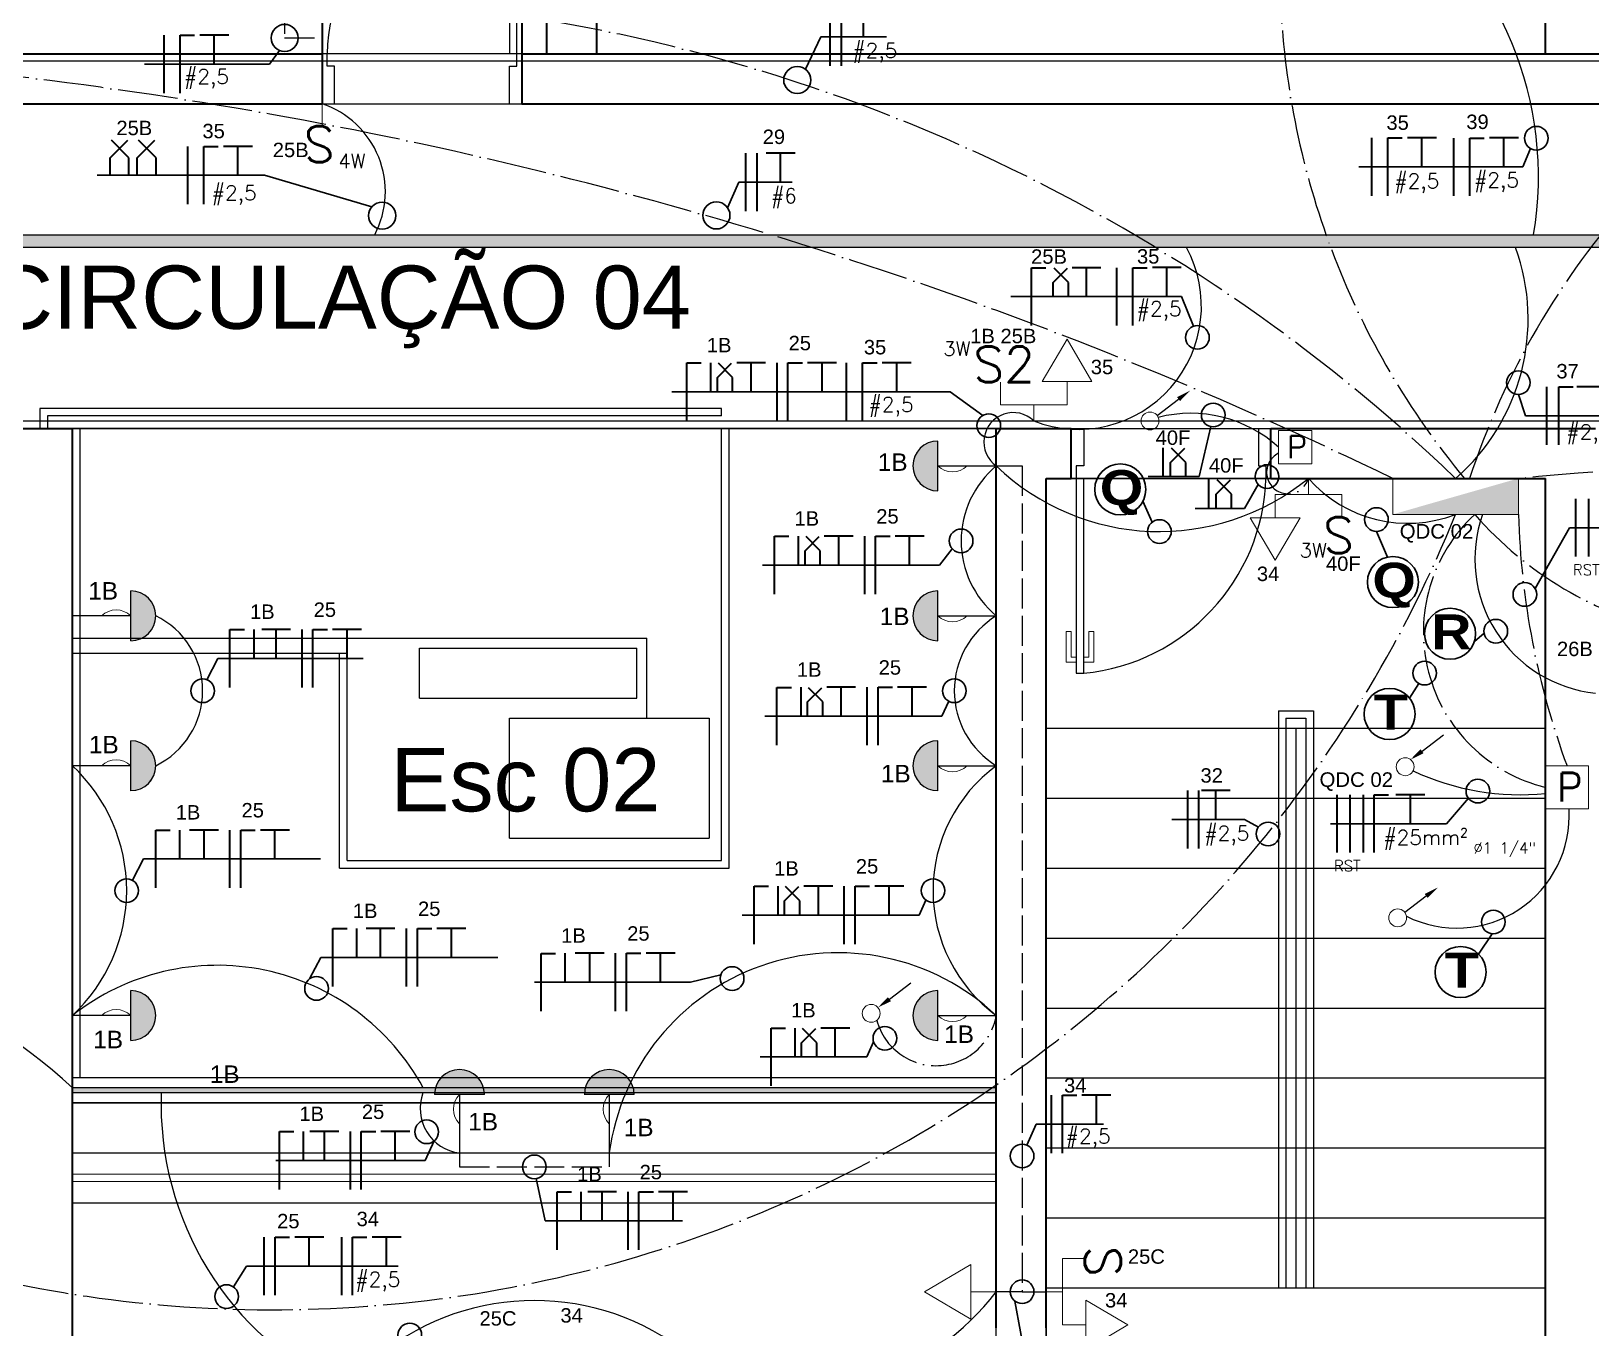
# Model space of a CAD drawing. Header units: millimetres. Extents: x 20625 to 81245, y 3427 to 18613.
# Drawn here: x 67085 to 67709, y 15871 to 16390 of the extents above; entities that cross this region are included whole.
import ezdxf
from ezdxf.enums import TextEntityAlignment as Align

# ---------------------------------------------------------------- set-up
doc = ezdxf.new("R2010")
doc.units = ezdxf.units.MM
doc.linetypes.add('ACAD_ISO02W100', pattern=[15, 12, -3])
doc.linetypes.add('ACAD_ISO04W100', pattern=[30, 24, -3, 0, -3])
for name, color, linetype, lineweight in [('01', 1, 'Continuous', 9), ('EJEL05130C', 130, 'Continuous', 30), ('EJEL0550C', 50, 'Continuous', 35), ('EJEL0580C', 80, 'Continuous', 9), ('EJEL25170C', 170, 'Continuous', 25), ('EJEL25170T', 170, 'ACAD_ISO02W100', 25), ('EJEL25170TP', 10, 'ACAD_ISO04W100', 25), ('EJEL3040C', 40, 'Continuous', 9)]:
    doc.layers.add(name, color=color, linetype=linetype, lineweight=lineweight)
for name, color, linetype in [('1-ARQ-B', 2, 'Continuous'), ('1-ARQ-DEMOLIR', 12, 'Continuous'), ('2-TXT-A', 7, 'Continuous'), ('ARQ-1-ILUMINAÇÃO', 2, 'Continuous'), ('ARQ-1-TEXTO-02', 2, 'Continuous'), ('ARQ-1-TRACEJADO', 20, 'Continuous'), ('ARQ-1-VISTA-01', 1, 'Continuous'), ('ARQ-4-TXT-02', 1, 'Continuous'), ('TOP', 4, 'Continuous')]:
    doc.layers.add(name, color=color, linetype=linetype)
doc.styles.add('M_abG50', font='', dxfattribs={"width": 1.1, "height": 0.13})
doc.styles.add('ROMANS', font='romans.shx')
doc.styles.add('ROMANSI', font='RomanS')
doc.styles.add('RSA', font='arial.ttf')
doc.styles.add('SR60', font='simplex', dxfattribs={"height": 0.15})
doc.styles.add('SR80', font='SIMPLEX', dxfattribs={"height": 0.1})
doc.styles.get('M_abG50').set_extended_font_data('Arial Black')

# ---------------------------------------------------------------- blocks, each defined once
blk = doc.blocks.new('arandela')
at = {"layer": 'EJEL0580C'}
h = blk.add_hatch(color=256, dxfattribs=at)
h.dxf.hatch_style = 1
h.paths.add_polyline_path([(185687.41, 52504.8, 1), (185687.41, 52524.76)])
h = blk.add_hatch(color=256, dxfattribs=at)
h.dxf.hatch_style = 1
h.paths.add_polyline_path([(185687.41, 52504.8, 1), (185687.41, 52524.76)])
for p, q in [((185687.41, 52504.8), (185687.41, 52524.76)), ((185687.41, 52504.8), (185687.41, 52524.76)), ((185687.41, 52514.78), (185664.01, 52514.78)), ((185687.41, 52514.78), (185664.01, 52514.78))]:
    blk.add_line(p, q, dxfattribs=at)
for centre, radius, start, end in [((185687.41, 52514.78), 9.98, 270, 90), ((185687.41, 52514.78), 9.98, 270, 90), ((185681.56, 52508.83), 8.35, 45.52171, 134.47829)]:
    blk.add_arc(centre, radius, start, end, dxfattribs=at)
blk = doc.blocks.new('A$C358D43A7')
at = {"layer": 'EJEL0580C'}
for p, q in [((0, 0), (0, 16.93)), ((0, 16.93), (0, -16.93)), ((0, 16.93), (28.69, 0)), ((0, 0), (-15.87, 0)), ((28.69, 0), (0, -16.93))]:
    blk.add_line(p, q, dxfattribs=at)
blk = doc.blocks.new('A$C3D7A1D48')
at = {"layer": 'EJEL0580C'}
blk.add_line((6.63, 0), (-6.63, 0), dxfattribs=at)
at = {"layer": 'EJEL0580C', "style": 'SR80'}
blk.add_text('S2', height=21.161, rotation=270, dxfattribs=at).set_placement((6.64, 16.05))
blk = doc.blocks.new('interruptor e tomada baixa')
at = {"layer": 'EJEL0580C'}
for p, q in [((185702.31, 52790.41), (185712.29, 52807.31)), ((185712.29, 52807.31), (185722.26, 52790.41)), ((185712.29, 52790.41), (185702.31, 52790.41)), ((185702.31, 52790.41), (185722.26, 52790.41)), ((185712.29, 52790.41), (185712.29, 52781.06)), ((185685.66, 52781.06), (185712.29, 52781.06)), ((185712.29, 52781.06), (185698.97, 52781.06)), ((185698.97, 52781.06), (185698.97, 52774.58))]:
    blk.add_line(p, q, dxfattribs=at)
at = {"layer": 'EJEL0580C', "xscale": 0.67988, "yscale": 0.67988, "zscale": 0.67988, "rotation": 90}
blk.add_blockref('A$C3D7A1D48', (185685.66, 52785.57), dxfattribs=at)
blk = doc.blocks.new('A$C15267267')
at = {"layer": 'EJEL0580C'}
for p, q in [((-37.03, -21.16), (-37.03, 0)), ((37.03, 0), (-37.03, 0)), ((37.03, -21.16), (37.03, 0)), ((37.03, -21.16), (-37.03, -21.16))]:
    blk.add_line(p, q, dxfattribs=at)
blk.add_solid([(37.03, 0), (37.03, -21.16), (-37.03, -21.16)], dxfattribs=at)
blk = doc.blocks.new('S tomada')
at = {"layer": 'EJEL0580C'}
for p, q in [((192822.78, 52579.89), (192822.78, 52586.37)), ((192836.09, 52579.89), (192809.47, 52579.89)), ((192809.47, 52579.89), (192822.78, 52579.89)), ((192809.47, 52570.54), (192809.47, 52579.89)), ((192836.09, 52570.87), (192836.09, 52579.89)), ((192819.44, 52570.54), (192799.49, 52570.54)), ((192809.47, 52553.64), (192799.49, 52570.54)), ((192809.47, 52570.54), (192819.44, 52570.54)), ((192819.44, 52570.54), (192809.47, 52553.64))]:
    blk.add_line(p, q, dxfattribs=at)
at = {"layer": 'EJEL0580C', "style": 'SR80'}
blk.add_text('S', height=14.39, rotation=180, dxfattribs=at).set_placement((192841.07, 52570.86))
blk = doc.blocks.new('A$C5CDA3447')
at = {"layer": 'EJEL0580C'}
blk.add_line((6.63, 0), (-6.63, 0), dxfattribs=at)
at = {"layer": 'EJEL0580C', "style": 'SR80'}
blk.add_text('S', height=21.16, rotation=270, dxfattribs=at).set_placement((6.63, 7.39))
blk = doc.blocks.new('A$C4247474B')
at = {"layer": 'EJEL0580C'}
for p, q in [((0, 0), (31.7, 0)), ((0, 0), (0, -31.7)), ((31.7, 0), (31.7, -31.7)), ((0, -31.7), (31.7, -31.7))]:
    blk.add_line(p, q, dxfattribs=at)
at = {"layer": 'EJEL0580C', "style": 'SR80'}
blk.add_text('P', height=21.2, rotation=270, dxfattribs=at).set_placement((5.5, -8.3))
blk = doc.blocks.new('L')
at = {"layer": 'EJEL0550C', "ltscale": 0.015}
for p, q in [((10856.71, 7742.87), (10856.71, 7766.02)), ((10856.71, 7766.02), (10862.49, 7766.02))]:
    blk.add_line(p, q, dxfattribs=at)
blk = doc.blocks.new('T')
at = {"layer": 'EJEL0550C', "ltscale": 0.015}
for p, q in [((10876.14, 7766.04), (10864.57, 7766.04)), ((10870.35, 7754.46), (10870.35, 7766.04))]:
    blk.add_line(p, q, dxfattribs=at)
blk = doc.blocks.new('RETORNO CRUZADO')
at = {"layer": 'EJEL0550C', "ltscale": 0.015}
for p, q in [((13746.71, 16801.42), (13753.73, 16808.44)), ((13754.23, 16801.42), (13747.21, 16808.44)), ((13746.71, 16794.4), (13746.71, 16801.42)), ((13754.23, 16794.4), (13754.23, 16801.42))]:
    blk.add_line(p, q, dxfattribs=at)

msp = doc.modelspace()

# ---------------------------------------------------------------- hatches: boundary and pattern name
h = msp.add_hatch(color=50)
h.dxf.hatch_style = 1
h.paths.add_polyline_path([(67471.26, 15966.59), (67471.26, 15964.59), (67101.26, 15964.59), (67101.26, 15966.59)])
at = {"layer": '1-ARQ-DEMOLIR', "true_color": 0xd63dce, "transparency": 33554559}
h = msp.add_hatch(color=213, dxfattribs=at)
h.dxf.hatch_style = 1
h.paths.add_polyline_path([(67031.26, 16308.09), (67831.26, 16308.09), (67831.26, 16303.09), (67031.26, 16303.09)])
at = {"layer": '1-ARQ-DEMOLIR', "true_color": 0x939598}
h = msp.add_hatch(color=252, dxfattribs=at)
h.dxf.hatch_style = 1
h.paths.add_polyline_path([(67447.86, 16205.6, -1), (67447.86, 16225.57)])
h = msp.add_hatch(color=252, dxfattribs=at)
h.dxf.hatch_style = 1
h.paths.add_polyline_path([(67447.86, 16205.6, -1), (67447.86, 16225.57)])
h = msp.add_hatch(color=252, dxfattribs=at)
h.dxf.hatch_style = 1
h.paths.add_polyline_path([(67124.65, 16145.6, 1), (67124.65, 16165.57)])
h = msp.add_hatch(color=252, dxfattribs=at)
h.dxf.hatch_style = 1
h.paths.add_polyline_path([(67124.65, 16145.6, 1), (67124.65, 16165.57)])
h = msp.add_hatch(color=252, dxfattribs=at)
h.dxf.hatch_style = 1
h.paths.add_polyline_path([(67447.86, 16145.6, -1), (67447.86, 16165.57)])
h = msp.add_hatch(color=252, dxfattribs=at)
h.dxf.hatch_style = 1
h.paths.add_polyline_path([(67447.86, 16145.6, -1), (67447.86, 16165.57)])
h = msp.add_hatch(color=252, dxfattribs=at)
h.dxf.hatch_style = 1
h.paths.add_polyline_path([(67124.65, 16085.6, 1), (67124.65, 16105.57)])
h = msp.add_hatch(color=252, dxfattribs=at)
h.dxf.hatch_style = 1
h.paths.add_polyline_path([(67124.65, 16085.6, 1), (67124.65, 16105.57)])
h = msp.add_hatch(color=252, dxfattribs=at)
h.dxf.hatch_style = 1
h.paths.add_polyline_path([(67447.86, 16085.6, -1), (67447.86, 16105.57)])
h = msp.add_hatch(color=252, dxfattribs=at)
h.dxf.hatch_style = 1
h.paths.add_polyline_path([(67447.86, 16085.6, -1), (67447.86, 16105.57)])
h = msp.add_hatch(color=252, dxfattribs=at)
h.dxf.hatch_style = 1
h.paths.add_polyline_path([(67124.65, 15985.6, 1), (67124.65, 16005.57)])
h = msp.add_hatch(color=252, dxfattribs=at)
h.dxf.hatch_style = 1
h.paths.add_polyline_path([(67124.65, 15985.6, 1), (67124.65, 16005.57)])
h = msp.add_hatch(color=252, dxfattribs=at)
h.dxf.hatch_style = 1
h.paths.add_polyline_path([(67447.86, 15985.6, -1), (67447.86, 16005.57)])
h = msp.add_hatch(color=252, dxfattribs=at)
h.dxf.hatch_style = 1
h.paths.add_polyline_path([(67447.86, 15985.6, -1), (67447.86, 16005.57)])
h = msp.add_hatch(color=252, dxfattribs=at)
h.dxf.hatch_style = 1
h.paths.add_polyline_path([(67266.24, 15963.98, 1), (67246.27, 15963.98)])
h = msp.add_hatch(color=252, dxfattribs=at)
h.dxf.hatch_style = 1
h.paths.add_polyline_path([(67266.24, 15963.98, 1), (67246.27, 15963.98)])
h = msp.add_hatch(color=252, dxfattribs=at)
h.dxf.hatch_style = 1
h.paths.add_polyline_path([(67326.24, 15963.98, 1), (67306.27, 15963.98)])
h = msp.add_hatch(color=252, dxfattribs=at)
h.dxf.hatch_style = 1
h.paths.add_polyline_path([(67326.24, 15963.98, 1), (67306.27, 15963.98)])

# ---------------------------------------------------------------- linework, layer by layer
at = {"color": 252, "true_color": 0x939598}
for p, q in [((67471.26, 16230.59), (67101.26, 16230.59)), ((67471.26, 15970.59), (67471.26, 16230.59))]:
    msp.add_line(p, q, dxfattribs=at)
at = {"color": 50}
for p, q in [((67471.26, 15966.59), (67101.26, 15966.59)), ((67471.26, 15964.59), (67101.26, 15964.59))]:
    msp.add_line(p, q, dxfattribs=at)
at = {"layer": '01', "color": 252, "true_color": 0x939598}
for p, q in [((67101.26, 15932.09), (67471.26, 15932.09)), ((67101.26, 15932.09), (67471.26, 15932.09)), ((67101.26, 15932.09), (67471.26, 15932.09)), ((67101.26, 15929.09), (67471.26, 15929.09)), ((67101.26, 15929.09), (67471.26, 15929.09)), ((67101.26, 15929.09), (67471.26, 15929.09))]:
    msp.add_line(p, q, dxfattribs=at)
for points in [[(67503.26, 16139.09), (67501.26, 16139.09), (67501.26, 16149.34), (67499.26, 16149.34), (67499.26, 16137.09), (67503.26, 16137.09)], [(67506.26, 16139.09), (67508.26, 16139.09), (67508.26, 16149.34), (67510.26, 16149.34), (67510.26, 16137.09), (67506.26, 16137.09)]]:
    msp.add_lwpolyline(points, dxfattribs=at)
at = {"layer": '1-ARQ-B', "color": 252, "true_color": 0x939598}
for p, q in [((67101.26, 15940.59), (67471.26, 15940.59)), ((67101.26, 15940.59), (67471.26, 15940.59)), ((67101.26, 15940.59), (67471.26, 15940.59)), ((67101.26, 15920.59), (67471.26, 15920.59)), ((67101.26, 15920.59), (67471.26, 15920.59)), ((67101.26, 15920.59), (67471.26, 15920.59))]:
    msp.add_line(p, q, dxfattribs=at)
at = {"layer": '1-ARQ-DEMOLIR', "color": 252, "true_color": 0x939598}
for p, q in [((67447.86, 16205.6), (67447.86, 16225.57)), ((67447.86, 16205.6), (67447.86, 16225.57)), ((67447.86, 16215.59), (67471.26, 16215.59)), ((67447.86, 16215.59), (67471.26, 16215.59)), ((67124.65, 16145.6), (67124.65, 16165.57)), ((67124.65, 16145.6), (67124.65, 16165.57)), ((67447.86, 16145.6), (67447.86, 16165.57)), ((67447.86, 16145.6), (67447.86, 16165.57)), ((67124.65, 16155.59), (67101.26, 16155.59)), ((67124.65, 16155.59), (67101.26, 16155.59)), ((67447.86, 16155.59), (67471.26, 16155.59)), ((67447.86, 16155.59), (67471.26, 16155.59)), ((67124.65, 16085.6), (67124.65, 16105.57)), ((67124.65, 16085.6), (67124.65, 16105.57)), ((67447.86, 16085.6), (67447.86, 16105.57)), ((67447.86, 16085.6), (67447.86, 16105.57)), ((67124.65, 16095.59), (67101.26, 16095.59)), ((67124.65, 16095.59), (67101.26, 16095.59)), ((67447.86, 16095.59), (67471.26, 16095.59)), ((67447.86, 16095.59), (67471.26, 16095.59)), ((67124.65, 15985.6), (67124.65, 16005.57)), ((67124.65, 15985.6), (67124.65, 16005.57)), ((67447.86, 15985.6), (67447.86, 16005.57)), ((67447.86, 15985.6), (67447.86, 16005.57)), ((67124.65, 15995.59), (67101.26, 15995.59)), ((67124.65, 15995.59), (67101.26, 15995.59)), ((67447.86, 15995.59), (67471.26, 15995.59)), ((67447.86, 15995.59), (67471.26, 15995.59)), ((67266.24, 15963.98), (67246.27, 15963.98)), ((67266.24, 15963.98), (67246.27, 15963.98)), ((67256.26, 15963.98), (67256.26, 15940.59)), ((67256.26, 15963.98), (67256.26, 15940.59)), ((67326.24, 15963.98), (67306.27, 15963.98)), ((67326.24, 15963.98), (67306.27, 15963.98)), ((67316.26, 15963.98), (67316.26, 15940.59)), ((67316.26, 15963.98), (67316.26, 15940.59))]:
    msp.add_line(p, q, dxfattribs=at)
at = {"layer": '1-ARQ-DEMOLIR', "color": 213, "true_color": 0xd63dce, "transparency": 33554559}
msp.add_lwpolyline([(67031.26, 16308.09), (67831.26, 16308.09), (67831.26, 16303.09), (67031.26, 16303.09)], close=True, dxfattribs=at)
at = {"layer": '1-ARQ-DEMOLIR', "color": 252, "true_color": 0x939598}
for centre, start, end in [((67447.86, 16215.59), 90, 270), ((67447.86, 16215.59), 90, 270), ((67124.65, 16155.59), 270, 90), ((67124.65, 16155.59), 270, 90), ((67447.86, 16155.59), 90, 270), ((67447.86, 16155.59), 90, 270), ((67124.65, 16095.59), 270, 90), ((67124.65, 16095.59), 270, 90), ((67447.86, 16095.59), 90, 270), ((67447.86, 16095.59), 90, 270), ((67124.65, 15995.59), 270, 90), ((67124.65, 15995.59), 270, 90), ((67447.86, 15995.59), 90, 270), ((67447.86, 15995.59), 90, 270), ((67256.26, 15963.98), 0, 180), ((67256.26, 15963.98), 0, 180), ((67316.26, 15963.98), 0, 180), ((67316.26, 15963.98), 0, 180)]:
    msp.add_arc(centre, 9.98, start, end, dxfattribs=at)
at = {"layer": 'ARQ-1-ILUMINAÇÃO', "color": 252, "true_color": 0x939598}
msp.add_line((67101.26, 15960.59), (67471.26, 15960.59), dxfattribs=at)
msp.add_lwpolyline([(67868.26, 16377.59), (66984.26, 16377.59), (66984.26, 16233.59), (67714.26, 16233.59), (67714.26, 16183.59), (67868.26, 16183.59)], close=True, dxfattribs=at)
at = {"layer": 'ARQ-1-TEXTO-02', "color": 252, "true_color": 0x939598}
for p, q in [((67104.26, 16230.59), (67104.26, 15970.59)), ((67471.26, 15970.59), (67101.26, 15970.59)), ((67471.26, 15960.59), (67101.26, 15960.59))]:
    msp.add_line(p, q, dxfattribs=at)
at = {"layer": 'ARQ-1-TRACEJADO', "color": 252, "true_color": 0x939598}
for p, q in [((67584.26, 16117.59), (67598.26, 16117.59)), ((67587.26, 16114.59), (67595.26, 16114.59)), ((67595.26, 16114.59), (67595.26, 15886.59)), ((67598.26, 16117.59), (67598.26, 15886.59)), ((67491.26, 16110.59), (67691.26, 16110.59)), ((67591.26, 16082.59), (67691.26, 16082.59)), ((67591.26, 16054.59), (67691.26, 16054.59)), ((67591.26, 16026.59), (67691.26, 16026.59)), ((67591.26, 15998.59), (67691.26, 15998.59)), ((67591.26, 15970.59), (67691.26, 15970.59)), ((67591.26, 15942.59), (67691.26, 15942.59)), ((67591.26, 15914.59), (67691.26, 15914.59)), ((67591.26, 15886.59), (67691.26, 15886.59))]:
    msp.add_line(p, q, dxfattribs=at)
for centre, start, end in [((67284.1, 16378.09), 95.56431, 178.22873), ((67498.41, 16213.09), 275.56431, 358.22873)]:
    msp.add_arc(centre, 80.88, start, end, dxfattribs=at)
at = {"layer": 'ARQ-1-VISTA-01', "color": 252, "true_color": 0x939598}
for p, q in [((67361.26, 16238.59), (67088.26, 16238.59)), ((67088.26, 16238.59), (67088.26, 16230.59)), ((67361.26, 16238.59), (67088.26, 16238.59)), ((67088.26, 16238.59), (67088.26, 16230.59)), ((67361.26, 16238.59), (67088.26, 16238.59)), ((67088.26, 16238.59), (67088.26, 16230.59)), ((67361.26, 16235.59), (67091.26, 16235.59)), ((67091.26, 16235.59), (67091.26, 16230.59)), ((67361.26, 16235.59), (67091.26, 16235.59)), ((67091.26, 16235.59), (67091.26, 16230.59)), ((67361.26, 16235.59), (67091.26, 16235.59)), ((67091.26, 16235.59), (67091.26, 16230.59)), ((67361.26, 16235.59), (67361.26, 16238.59)), ((67361.26, 16235.59), (67361.26, 16238.59)), ((67361.26, 16235.59), (67361.26, 16238.59)), ((67101.26, 16230.59), (67355.23, 16230.59)), ((67101.26, 16230.59), (67471.26, 16230.59)), ((67101.26, 16230.59), (67471.26, 16230.59)), ((67356.26, 16230.59), (67471.26, 16230.59)), ((67361.26, 16057.59), (67361.26, 16230.59)), ((67364.26, 16054.59), (67364.26, 16230.59)), ((67101.26, 16146.59), (67331.26, 16146.59)), ((67211.26, 16118.59), (67211.26, 16146.59)), ((67331.26, 16114.59), (67331.26, 16146.59)), ((67101.26, 16140.59), (67211.26, 16140.59)), ((67208.26, 16118.59), (67208.26, 16140.59)), ((67240.26, 16122.59), (67240.26, 16142.59)), ((67240.26, 16142.59), (67327.26, 16142.59)), ((67327.26, 16122.59), (67327.26, 16142.59)), ((67240.26, 16122.59), (67327.26, 16122.59)), ((67208.26, 16054.59), (67208.26, 16118.59)), ((67211.26, 16057.59), (67211.26, 16118.59)), ((67276.26, 16066.59), (67276.26, 16114.59)), ((67276.26, 16114.59), (67356.26, 16114.59)), ((67356.26, 16114.59), (67356.26, 16066.59)), ((67276.26, 16066.59), (67356.26, 16066.59)), ((67208.26, 16054.59), (67364.26, 16054.59)), ((67211.26, 16057.59), (67361.26, 16057.59))]:
    msp.add_line(p, q, dxfattribs=at)
at = {"layer": 'ARQ-4-TXT-02', "color": 252, "true_color": 0x939598}
for p, q in [((67281.26, 16380.59), (67201.26, 16380.59)), ((67281.26, 16380.59), (67201.26, 16380.59)), ((67281.26, 16380.59), (67201.26, 16380.59)), ((67201.26, 16360.59), (67281.26, 16360.59)), ((67501.26, 16230.59), (67581.26, 16230.59)), ((67501.26, 16230.59), (67581.26, 16230.59)), ((67501.26, 16230.59), (67581.26, 16230.59)), ((67581.26, 16210.59), (67501.26, 16210.59)), ((67501.26, 16210.59), (67581.26, 16210.59)), ((67501.26, 16210.59), (67581.26, 16210.59)), ((67584.26, 16117.59), (67584.26, 15886.59)), ((67587.26, 16114.59), (67587.26, 15886.59)), ((67491.26, 16110.59), (67691.26, 16110.59)), ((67491.26, 16110.59), (67691.26, 16110.59)), ((67591.26, 16110.59), (67591.26, 15886.59)), ((67591.26, 16110.59), (67591.26, 15886.59)), ((67591.26, 16110.59), (67591.26, 15886.59)), ((67491.26, 16082.59), (67591.26, 16082.59)), ((67491.26, 16082.59), (67691.26, 16082.59)), ((67491.26, 16082.59), (67691.26, 16082.59)), ((67491.26, 16054.59), (67591.26, 16054.59)), ((67491.26, 16054.59), (67691.26, 16054.59)), ((67491.26, 16054.59), (67691.26, 16054.59)), ((67491.26, 16026.59), (67591.26, 16026.59)), ((67491.26, 16026.59), (67691.26, 16026.59)), ((67491.26, 16026.59), (67691.26, 16026.59)), ((67491.26, 15998.59), (67591.26, 15998.59)), ((67491.26, 15998.59), (67691.26, 15998.59)), ((67491.26, 15998.59), (67691.26, 15998.59)), ((67491.26, 15970.59), (67591.26, 15970.59)), ((67491.26, 15970.59), (67691.26, 15970.59)), ((67491.26, 15970.59), (67691.26, 15970.59)), ((67491.26, 15942.59), (67591.26, 15942.59)), ((67491.26, 15942.59), (67691.26, 15942.59)), ((67491.26, 15942.59), (67691.26, 15942.59)), ((67491.26, 15914.59), (67591.26, 15914.59)), ((67491.26, 15914.59), (67691.26, 15914.59)), ((67491.26, 15914.59), (67691.26, 15914.59)), ((67491.26, 15886.59), (67591.26, 15886.59)), ((67491.26, 15886.59), (67691.26, 15886.59)), ((67491.26, 15886.59), (67691.26, 15886.59)), ((67471.26, 15800.59), (67471.26, 15870.59)), ((67471.26, 15800.59), (67471.26, 15870.59)), ((67491.26, 15870.59), (67491.26, 15800.59)), ((67491.26, 15800.59), (67491.26, 15870.59))]:
    msp.add_line(p, q, dxfattribs=at)
for points in [[(67279.26, 16458.59), (67276.26, 16458.59), (67276.26, 16380.59)], [(67276.26, 16360.59), (67276.26, 16375.59), (67279.26, 16375.59), (67279.26, 16458.59)], [(67206.26, 16360.59), (67206.26, 16375.59), (67203.26, 16375.59), (67203.26, 16380.59)], [(67506.26, 16230.59), (67506.26, 16215.59), (67503.26, 16215.59)], [(67576.26, 16230.59), (67576.26, 16215.59), (67579.26, 16215.59), (67579.26, 16210.59)], [(67503.26, 16215.59), (67503.26, 16132.59), (67506.26, 16132.59), (67506.26, 16210.59)]]:
    msp.add_lwpolyline(points, dxfattribs=at)
at = {"layer": 'EJEL05130C'}
for p, q in [((67394.86, 16374.39), (67400.98, 16387.36)), ((67400.98, 16387.36), (67427.27, 16387.36)), ((67685.2, 16342.65), (67682.14, 16335.3)), ((67682.14, 16335.3), (67616.48, 16335.3)), ((67363.66, 16318.95), (67368.11, 16329.17)), ((67368.11, 16329.17), (67389.45, 16329.17)), ((67477.12, 16283.38), (67545.4, 16283.38)), ((67545.4, 16283.38), (67550.28, 16271.54)), ((67452.76, 16245.28), (67341.25, 16245.28)), ((67465.88, 16235.83), (67452.76, 16245.28)), ((67680.33, 16244.2), (67683.2, 16235.63)), ((67683.2, 16235.63), (67767.98, 16235.63)), ((67557.11, 16231.37), (67552.55, 16211.31)), ((67552.55, 16211.31), (67532.13, 16211.31)), ((67570.69, 16198.55), (67576.1, 16208.21)), ((67533.62, 16193.03), (67529.96, 16201.43, -836659.2)), ((67550.95, 16198.55), (67570.69, 16198.55)), ((67623.48, 16189.4), (67627.93, 16179.09, -836659.2)), ((67687.02, 16166.52), (67700.8, 16190.85)), ((67747.15, 16190.85), (67700.8, 16190.85)), ((67448.49, 16175.88), (67377.58, 16175.88)), ((67662.71, 16145.28, -836659.2), (67666.59, 16148.71)), ((67155.07, 16130.03), (67159.53, 16138.55)), ((67217.64, 16138.55), (67159.53, 16138.55)), ((67636.75, 16122.63, -836659.2), (67640.52, 16128.47)), ((67636.39, 16123.06, -836659.2), (67636.75, 16122.63, -836659.2)), ((67449.47, 16115.4), (67378.56, 16115.4)), ((67651.49, 16072.38), (67660.32, 16082.59)), ((67541.61, 16074.05), (67570.64, 16074.05)), ((67570.64, 16074.05), (67576.22, 16071.01, 1673318.4)), ((67651.49, 16072.38), (67605.14, 16072.38)), ((67125.31, 16049.73), (67129.77, 16058.25)), ((67200.68, 16058.25), (67129.77, 16058.25)), ((67440.33, 16035.79), (67369.42, 16035.79)), ((67664.42, 16020.19, -836659.2), (67669.8, 16028.32)), ((67196.25, 16010.29), (67200.71, 16018.8)), ((67271.62, 16018.8), (67200.71, 16018.8)), ((67348.75, 16008.92), (67286.31, 16008.92)), ((67360.95, 16011.9), (67348.75, 16008.92)), ((67419.4, 15979.01), (67376.65, 15979.01)), ((67483.48, 15943.72), (67487.25, 15952.09)), ((67487.25, 15952.09), (67514.23, 15952.09)), ((67246.13, 15945.37), (67242.51, 15937.54)), ((67242.51, 15937.54), (67182.79, 15937.54)), ((67286.98, 15930.3), (67290.53, 15913.42)), ((67345.59, 15913.42), (67290.53, 15913.42)), ((67165.71, 15886.98), (67170.97, 15895.25)), ((67170.97, 15895.25), (67231.73, 15895.25)), ((67478.7, 15881.26), (67486.52, 15839.03))]:
    msp.add_line(p, q, dxfattribs=at)
at = {"layer": 'EJEL05130C', "ltscale": 0.35}
for p, q in [((67184.21, 16381.87), (67180.2, 16376.45)), ((67180.2, 16376.45), (67130.1, 16376.45)), ((67111.14, 16331.93), (67178.13, 16331.93)), ((67221.18, 16319.3), (67178.13, 16331.93)), ((67453.64, 16182.41), (67448.49, 16175.88)), ((67452.2, 16121.4), (67449.47, 16115.4)), ((67443.06, 16041.79), (67440.33, 16035.79)), ((67422.13, 15985.02), (67419.4, 15979.01))]:
    msp.add_line(p, q, dxfattribs=at)
for centre in [(67186.26, 16386.91), (67391.55, 16370.08), (67225.31, 16315.78), (67359.16, 16315.9)]:
    msp.add_circle(centre, 5.44, dxfattribs=at)
at = {"layer": 'EJEL05130C'}
for centre in [(67687.52, 16346.79), (67551.8, 16267.05), (67680.33, 16248.94), (67558.12, 16236), (67468.25, 16231.72), (67579.67, 16211.33), (67623.48, 16194.14), (67457.16, 16185.59), (67536.58, 16189.33), (67682.92, 16164.14), (67671.28, 16149.43), (67642.78, 16132.65), (67153.42, 16125.59), (67454.44, 16125.59), (67664.11, 16085.44), (67580.09, 16068.28, 1673318.4), (67123.01, 16045.59), (67445.91, 16045.59), (67670.3, 16033.03), (67365.45, 16010.4), (67199.03, 16006.44), (67426.64, 15986.48), (67243.15, 15949.05), (67286.26, 15934.99), (67481.58, 15939.37), (67481.58, 15885.03), (67163.01, 15883.08), (67236.39, 15867.72)]:
    msp.add_circle(centre, 4.74, dxfattribs=at)
at = {"layer": 'EJEL05130C', "ltscale": 0.001}
for centre in [(67520.91, 16206.18, -836659.2), (67630.08, 16169.1, -836659.2), (67652.99, 16148.42, -836659.2), (67628.73, 16116.29, -836659.2), (67657.19, 16012.96, -836659.2)]:
    msp.add_circle(centre, 10.22, dxfattribs=at)
at = {"layer": 'EJEL0550C', "ltscale": 0.015}
for p, q in [((67404.76, 16375.79), (67404.76, 16398.94)), ((67409.27, 16375.79), (67409.27, 16398.94)), ((67418.08, 16387.36), (67418.08, 16398.94)), ((67138.05, 16364.87), (67138.05, 16388.02)), ((67144.44, 16364.87), (67144.44, 16388.02)), ((67144.44, 16388.02), (67150.22, 16388.02)), ((67163.87, 16388.04), (67152.3, 16388.04)), ((67158.08, 16376.46), (67158.08, 16388.04)), ((67621.66, 16323.72), (67621.66, 16346.87)), ((67628.05, 16323.72), (67628.05, 16346.87)), ((67628.05, 16346.87), (67633.84, 16346.87)), ((67647.49, 16346.89), (67635.91, 16346.89)), ((67641.7, 16335.31), (67641.7, 16346.89)), ((67654.51, 16323.7), (67654.51, 16346.85)), ((67660.9, 16323.7), (67660.9, 16346.85)), ((67660.9, 16346.85), (67666.69, 16346.85)), ((67680.34, 16346.87), (67668.76, 16346.87)), ((67674.55, 16335.3), (67674.55, 16346.87)), ((67147.51, 16320.35), (67147.51, 16343.5)), ((67153.9, 16320.35), (67153.9, 16343.5)), ((67153.9, 16343.5), (67159.69, 16343.5)), ((67173.33, 16343.52), (67161.76, 16343.52)), ((67167.55, 16331.94), (67167.55, 16343.52)), ((67371, 16317.6), (67371, 16340.75)), ((67375.46, 16317.6), (67375.46, 16340.75)), ((67390.65, 16340.75), (67379.07, 16340.75)), ((67384.86, 16329.17), (67384.86, 16340.75)), ((67519.51, 16271.8), (67519.51, 16294.95)), ((67525.9, 16271.8), (67525.9, 16294.95)), ((67525.9, 16294.95), (67531.69, 16294.95)), ((67545.33, 16294.97), (67533.76, 16294.97)), ((67539.55, 16283.4), (67539.55, 16294.97)), ((67356.97, 16245.26), (67356.97, 16256.84)), ((67383.46, 16233.69), (67383.46, 16256.84)), ((67411.32, 16233.71), (67411.32, 16256.85)), ((67417.71, 16233.71), (67417.71, 16256.85)), ((67417.71, 16256.85), (67423.5, 16256.85)), ((67437.15, 16256.87), (67425.57, 16256.87)), ((67431.36, 16245.3), (67431.36, 16256.87)), ((67691.73, 16224.06), (67691.73, 16247.21)), ((67696.51, 16224.06), (67696.51, 16247.21)), ((67696.51, 16247.21), (67702.3, 16247.21)), ((67715.35, 16247.21), (67703.78, 16247.21)), ((67538.05, 16211.31), (67538.05, 16222.89)), ((67556.33, 16198.55), (67556.33, 16210.13)), ((67703.4, 16179.28), (67703.4, 16202.43)), ((67708.61, 16179.28), (67708.61, 16202.43)), ((67392.07, 16175.88), (67392.07, 16187.45)), ((67418.56, 16164.31), (67418.56, 16187.45)), ((67174.02, 16138.55), (67174.02, 16150.12)), ((67193.25, 16126.96), (67193.25, 16150.11)), ((67393.05, 16115.4), (67393.05, 16126.97)), ((67419.53, 16103.82), (67419.53, 16126.97)), ((67547.93, 16062.48), (67547.93, 16085.63)), ((67552.39, 16062.48), (67552.39, 16085.63)), ((67564.94, 16085.63), (67553.37, 16085.63)), ((67559.15, 16074.05), (67559.15, 16085.63)), ((67607.74, 16060.8), (67607.74, 16083.95)), ((67612.95, 16060.8), (67612.95, 16083.95)), ((67618.28, 16060.8), (67618.28, 16083.95)), ((67144.26, 16058.25), (67144.26, 16069.82)), ((67164.37, 16046.67), (67164.37, 16069.82)), ((67383.91, 16035.79), (67383.91, 16047.36)), ((67410.39, 16024.21), (67410.39, 16047.36)), ((67215.2, 16018.8), (67215.2, 16030.38)), ((67235.05, 16007.23), (67235.05, 16030.38)), ((67298.65, 16008.92), (67298.65, 16020.49)), ((67318.81, 15997.34), (67318.81, 16020.49)), ((67390.69, 15979.01), (67390.69, 15990.59)), ((67493.36, 15940.5), (67493.36, 15963.65)), ((67193.79, 15937.54), (67193.79, 15949.12)), ((67212.57, 15925.97), (67212.57, 15949.12)), ((67305.02, 15913.42), (67305.02, 15925)), ((67323.79, 15901.83), (67323.79, 15924.98)), ((67178.11, 15883.67), (67178.11, 15906.82)), ((67209.1, 15883.67), (67209.1, 15906.82))]:
    msp.add_line(p, q, dxfattribs=at)
at = {"layer": 'EJEL0580C', "linetype": 'ByBlock', "lineweight": -2}
for p, q in [((67535.63, 16235.82), (67544.22, 16242.37)), ((67641.76, 16101.37), (67650.35, 16107.92)), ((67634.81, 16036.92), (67643.41, 16043.47)), ((67428.47, 16002.12), (67437.07, 16008.67))]:
    msp.add_line(p, q, dxfattribs=at)
at = {"layer": 'EJEL0580C'}
for centre in [(67532.83, 16233.59), (67635.01, 16095.18), (67632.01, 16034.69), (67421.16, 15996.45)]:
    msp.add_circle(centre, 3.58, dxfattribs=at)
for points in [[(67543.63, 16243.15), (67548.93, 16245.75), (67544.82, 16241.58)], [(67642.35, 16100.59), (67637.05, 16097.98), (67641.16, 16102.16)], [(67642.81, 16044.25), (67648.11, 16046.85), (67644.01, 16042.68)], [(67429.07, 16001.34), (67423.76, 15998.73), (67427.87, 16002.91)]]:
    msp.add_solid(points, dxfattribs=at)
at = {"layer": 'EJEL25170C'}
msp.add_line((67481.58, 15885.03), (67491.26, 15885.03), dxfattribs=at)
for centre, radius, start, end in [((67548.03, 16331.26), 140.35, 350.49766, 54.54989), ((67189.43, 16325.37), 37.15, 332.26671, 71.43048), ((67504.12, 16279.52), 49.28, 248.74771, 28.56892), ((67599.59, 16274.41), 84.66, 311.07281, 19.79807), ((67478.02, 16225.2), 11.75, 45.54015, 234.8487), ((67549.11, 16184.3), 52.36, 47.82253, 104.37516), ((67496.12, 16185.59), 38.97, 129.65493, 230.34507), ((67536.58, 16283.73), 94.4, 226.20993, 309.20885), ((67636.06, 16245.73), 53.1, 221.43666, 291.13447), ((67716.92, 16178.29), 54, 160.63261, 263.97681), ((67120.08, 16125.59), 33.34, 295.88308, 64.11692), ((67489.61, 16125.59), 35.17, 121.45227, 238.54773), ((67054.66, 16045.59), 68.34, 312.97973, 47.02027), ((67507.89, 16045.59), 61.98, 126.22814, 233.77186), ((67681.38, 16187.1), 103.12, 245.2181, 275.4941), ((67655.67, 16075.63), 45.04, 243.43602, 3.454), ((66961.68, 15817.98), 203.88, 46.79437, 94.12008), ((67407.89, 15928.26), 92.46, 46.73646, 172.33685), ((67159.3, 15921.84), 93.85, 28.47781, 128.20248), ((67262.62, 15959.98), 125.84, 177.90404, 245.37349), ((67258.47, 15958.39), 17.95, 159.81667, 262.91689), ((67385.72, 15951.11), 108.09, 257.50217, 322.3106), ((67286.26, 15782.21), 99.27, 51.59527, 128.40473)]:
    msp.add_arc(centre, radius, start, end, dxfattribs=at)
at = {"layer": 'EJEL25170T'}
for p, q in [((67186.26, 16400.59), (67186.26, 16386.91)), ((67186.26, 16386.91), (67201.26, 16386.91)), ((67201.26, 16386.91), (67201.26, 16360.59)), ((67471.26, 16215.59), (67481.58, 16215.59)), ((67481.58, 16215.59), (67481.58, 15885.03)), ((67256.26, 15940.59), (67256.26, 15934.99)), ((67316.26, 15940.59), (67316.26, 15934.99)), ((67256.26, 15934.99), (67316.26, 15934.99)), ((67316.26, 15934.99), (67316.26, 15934.99)), ((67481.58, 15885.03), (67471.26, 15885.03))]:
    msp.add_line(p, q, dxfattribs=at)
at = {"layer": 'EJEL25170TP'}
for centre, radius, start, end in [((67906.89, 16415.95), 322.12, 147.1706, 219.61022), ((67175.55, 15711.48), 692.23, 46.13777, 84.55306), ((67962.99, 16110.93), 318.2, 114.4552, 161.7491), ((66875.61, 14650.64), 1732.8, 64.19069, 93.28708), ((67588.06, 16213.01), 8.55, 116.32322, 343.5288), ((67844.51, 14495.49), 1722.93, 78.45889, 95.46631), ((67181.37, 16389.59), 511.79, 200.83167, 337.798), ((67706.37, 16149.19), 64.07, 132.80644, 256.35418), ((67773.7, 16293.17), 147.29, 221.17446, 293.00044), ((67996.3, 16205), 316.04, 181.59618, 200.27078), ((67447.11, 16000.06), 24.56, 195.12678, 349.49853)]:
    msp.add_arc(centre, radius, start, end, dxfattribs=at)
at = {"layer": 'TOP', "color": 252, "lineweight": 35, "true_color": 0x939598}
for p, q in [((67691.26, 16380.59), (67691.26, 16570.59)), ((67291.26, 16380.59), (67291.26, 16440.59)), ((67311.26, 16380.59), (67311.26, 16440.59)), ((67201.26, 16400.59), (67201.26, 16380.59)), ((67201.26, 16400.59), (67201.26, 16380.59)), ((67281.26, 16400.59), (67281.26, 16380.59)), ((67281.26, 16400.59), (67281.26, 16380.59)), ((66731.26, 16380.59), (67201.26, 16380.59)), ((66981.26, 16380.59), (67201.26, 16380.59)), ((66981.26, 16380.59), (67201.26, 16380.59)), ((67201.26, 16380.59), (67201.26, 16360.59)), ((67281.26, 16380.59), (67291.26, 16380.59)), ((67281.26, 16380.59), (67281.26, 16360.59)), ((67281.26, 16380.59), (67791.26, 16380.59)), ((67281.26, 16380.59), (67791.26, 16380.59)), ((67311.26, 16380.59), (67691.26, 16380.59)), ((66981.26, 16360.59), (67201.26, 16360.59)), ((67281.26, 16360.59), (67791.26, 16360.59)), ((67071.26, 16230.59), (67101.26, 16230.59)), ((67071.26, 16230.59), (67101.26, 16230.59)), ((67071.26, 16230.59), (67101.26, 16230.59)), ((67101.26, 15770.59), (67101.26, 16230.59)), ((67101.26, 15770.59), (67101.26, 16230.59)), ((67101.26, 15770.59), (67101.26, 16230.59)), ((67471.26, 15870.59), (67471.26, 16230.59)), ((67471.26, 16230.59), (67501.26, 16230.59)), ((67471.26, 15870.59), (67471.26, 16230.59)), ((67471.26, 16230.59), (67501.26, 16230.59)), ((67471.26, 15870.59), (67471.26, 16230.59)), ((67471.26, 16230.59), (67501.26, 16230.59)), ((67501.26, 16210.59), (67501.26, 16230.59)), ((67501.26, 16210.59), (67501.26, 16230.59)), ((67501.26, 16210.59), (67501.26, 16230.59)), ((67581.26, 16230.59), (67711.26, 16230.59)), ((67581.26, 16210.59), (67581.26, 16230.59)), ((67581.26, 16230.59), (67711.26, 16230.59)), ((67581.26, 16210.59), (67581.26, 16230.59)), ((67581.26, 16230.59), (67711.26, 16230.59)), ((67581.26, 16210.59), (67581.26, 16230.59)), ((67491.26, 15870.59), (67491.26, 16210.59)), ((67491.26, 16210.59), (67501.26, 16210.59)), ((67491.26, 15870.59), (67491.26, 16210.59)), ((67491.26, 16210.59), (67501.26, 16210.59)), ((67491.26, 15870.59), (67491.26, 16210.59)), ((67491.26, 16210.59), (67501.26, 16210.59)), ((67581.26, 16210.59), (67691.26, 16210.59)), ((67581.26, 16210.59), (67691.26, 16210.59)), ((67581.26, 16210.59), (67691.26, 16210.59)), ((67691.26, 15790.59), (67691.26, 16210.59)), ((67691.26, 15790.59), (67691.26, 16210.59)), ((67691.26, 15790.59), (67691.26, 16210.59))]:
    msp.add_line(p, q, dxfattribs=at)

# ---------------------------------------------------------------- block references
at = {"layer": 'EJEL0580C'}
for name, p, xscale, yscale, zscale, rotation in [('A$C5CDA3447', (67201.26, 16356.08), 0.67988, 0.67988, 0.67988, 270), ('A$C4247474B', (67584.26, 16216.44), 0.4196875216040609, 0.4196875216040609, 0.4196875216040609, 90), ('A$C4247474B', (67691.26, 16078.34), 0.5407413671590736, 0.5407413671590736, 0.5407413671590736, 90), ('A$C358D43A7', (67461.01, 15885.03), 0.645886, 0.645886, 0.645886, 180)]:
    msp.add_blockref(name, p, dxfattribs=dict(at, xscale=xscale, yscale=yscale, zscale=zscale, rotation=rotation))
for name, p in [('interruptor e tomada baixa', (-118212.72, -36541)), ('S tomada', (-125226.52, -36375.78)), ('arandela', (-118562.76, -36359.2)), ('arandela', (-118562.76, -36419.2)), ('arandela', (-118562.76, -36519.2))]:
    msp.add_blockref(name, p, dxfattribs=at)
for name, p, rotation in [('arandela', (253135.27, 68730.37), 180), ('arandela', (253135.27, 68670.37), 180), ('arandela', (253135.27, 68610.37), 180), ('arandela', (253135.27, 68510.37), 180), ('arandela', (119771.04, -169723.43), 90), ('arandela', (119831.04, -169723.43), 90.00000000020587), ('S tomada', (120077.62, -176937.75), 90)]:
    msp.add_blockref(name, p, dxfattribs=dict(at, rotation=rotation))
at = {"layer": 'EJEL0580C', "xscale": 0.67988, "yscale": 0.67988, "zscale": 0.67988}
msp.add_blockref('A$C15267267', (67655.21, 16210.59), dxfattribs=at)
at = {"layer": 'EJEL25170C'}
for name, p in [('RETORNO CRUZADO', (53369.68, -462.48)), ('RETORNO CRUZADO', (53380.52, -462.48)), ('L', (56628.6, 8528.9)), ('T', (56637.03, 8528.9)), ('L', (56490.61, 8490.8)), ('T', (56502.71, 8490.8)), ('L', (56531.11, 8490.82)), ('T', (56531.11, 8490.82)), ('L', (56525.72, 8421.42)), ('T', (56537.81, 8421.42)), ('L', (56566.21, 8421.44)), ('T', (56566.21, 8421.44)), ('L', (56307.66, 8384.09)), ('T', (56312.5, 8384.07)), ('L', (56340.9, 8384.09)), ('T', (56340.9, 8384.09)), ('L', (56526.69, 8360.94)), ('T', (56538.79, 8360.94)), ('L', (56567.18, 8360.95)), ('T', (56567.18, 8360.95)), ('L', (56765.81, 8317.93)), ('T', (56766.74, 8317.92)), ('L', (56277.9, 8303.79)), ('T', (56283.62, 8303.79)), ('L', (56312.02, 8303.8)), ('T', (56312.02, 8303.8)), ('L', (56517.55, 8281.32)), ('T', (56529.64, 8281.32)), ('L', (56558.04, 8281.34)), ('T', (56558.04, 8281.34)), ('L', (56348.85, 8264.34)), ('T', (56354.31, 8264.34)), ('L', (56382.7, 8264.36)), ('T', (56382.7, 8264.36)), ('L', (56432.29, 8254.45)), ('T', (56438.07, 8254.45)), ('L', (56466.46, 8254.47)), ('T', (56466.46, 8254.47)), ('L', (56524.33, 8224.55)), ('T', (56536.42, 8224.55)), ('L', (56641, 8197.63)), ('T', (56641, 8197.63)), ('L', (56327.43, 8183.08)), ('T', (56331.82, 8183.08)), ('L', (56360.22, 8183.1)), ('T', (56360.22, 8183.1)), ('L', (56438.66, 8158.96)), ('T', (56443.04, 8158.94)), ('L', (56471.44, 8158.96)), ('T', (56471.44, 8158.96)), ('L', (56325.76, 8140.8)), ('T', (56325.76, 8140.8)), ('L', (56356.74, 8140.8)), ('T', (56356.74, 8140.8))]:
    msp.add_blockref(name, p, dxfattribs=at)
at = {"layer": 'EJEL25170C', "xscale": 0.8129442994000741, "yscale": 0.8129442994000741, "zscale": 0.8129442994000741}
for p in [(56318.7, 2630.46), (56184.25, 2592.35), (56365.74, 2558.4), (56384.02, 2545.64), (56219.35, 2522.96), (56220.32, 2462.48), (56211.18, 2382.87), (56217.96, 2326.1)]:
    msp.add_blockref('RETORNO CRUZADO', p, dxfattribs=at)

# ---------------------------------------------------------------- texts
at = {"layer": '2-TXT-A', "color": 2, "true_color": 0xf1eb1f, "attachment_point": 1, "style": 'RSA'}
for s, insert, char_height, width in [('CIRCULAÇÃO 04', (67067.96, 16295.8, -836659.2), 25.3125, 549.5577), ('QDC 02', (67632.82, 16192.33), 5.838, 126.7532), ('Esc 02', (67228.66, 16102.63), 25.312, 549.5577), ('QDC 02', (67600.69, 16092.94), 5.838, 126.7532)]:
    msp.add_mtext(s, dxfattribs=dict(at, insert=insert, char_height=char_height, width=width))
at = {"layer": 'EJEL05130C', "ltscale": 0.35, "char_height": 5.772, "attachment_point": 1, "style": 'RSA'}
for s, insert, width in [('25B', (67118.88, 16353.78), 38.2455), ('35', (67153.33, 16352.53), 38.2455), ('35', (67627.49, 16355.91), 38.2455), ('39', (67659.48, 16356.24), 38.2455), ('29', (67377.7, 16350.23), 77.572), ('25B', (67181.51, 16344.98), 38.2455), ('25B', (67485.2, 16302.29), 38.2455), ('35', (67527.59, 16302.37), 38.2455), ('1B 25B', (67460.83, 16270.49), 38.2455), ('1B', (67355.34, 16266.84, -1170445.19), 38.2455), ('25', (67388.08, 16267.67, -1673318.4), 38.2455), ('35', (67418.21, 16266.03), 38.2455), ('35', (67509.1, 16258.09), 38.2455), ('37', (67695.55, 16256.41), 38.2455), ('40F', (67535.07, 16229.8), 38.2455), ('40F', (67556.41, 16218.69), 38.2455), ('1B', (67390.44, 16197.46, -1170445.19), 38.2455), ('25', (67423.18, 16198.29, -1673318.4), 38.2455), ('40F', (67603.28, 16179.36), 38.2455), ('34', (67575.61, 16175.29), 38.2455), ('1B', (67172.39, 16160.13, -1170445.19), 38.2455), ('25', (67197.87, 16160.94, -1673318.4), 38.2455), ('26B ', (67695.79, 16145.24), 77.572), ('1B', (67391.42, 16136.98, -1170445.19), 38.2455), ('25', (67424.15, 16137.81, -1673318.4), 38.2455), ('32', (67553.03, 16094.59), 77.572), ('1B', (67142.63, 16079.83, -1170445.19), 38.2455), ('25', (67168.99, 16080.66, -1673318.4), 38.2455), ('25', (67415.01, 16058.2, -1673318.4), 38.2455), ('1B', (67382.28, 16057.37, -1170445.19), 38.2455), ('1B', (67213.57, 16040.38, -1170445.19), 38.2455), ('25', (67239.67, 16041.21, -1673318.4), 38.2455), ('1B', (67297.02, 16030.5, -1170445.19), 38.2455), ('25', (67323.44, 16031.33, -1673318.4), 38.2455), ('1B', (67389.05, 16000.59, -1170445.19), 38.2455), ('34', (67498.39, 15970.52), 38.2455), ('1B', (67192.16, 15959.12, -1170445.19), 38.2455), ('25', (67217.19, 15959.95, -1673318.4), 38.2455), ('1B', (67303.39, 15935, -1170445.19), 38.2455), ('25', (67328.41, 15935.81, -1673318.4), 38.2455), ('25', (67183.25, 15916.19), 38.2455), ('34', (67215.07, 15917.04), 38.2455), ('25C', (67523.97, 15901.99), 38.2455), ('34', (67514.79, 15884.49), 38.2455), ('25C', (67264.29, 15877.24), 38.2455), ('34', (67296.7, 15878.44), 38.2455)]:
    msp.add_mtext(s, dxfattribs=dict(at, insert=insert, width=width))
at = {"layer": 'EJEL05130C', "color": 4, "char_height": 6.995, "width": 46.3492, "attachment_point": 1, "style": 'RSA'}
for insert in [(67423.78, 16220.62, -1170445.19), (67107.6, 16169.09, -1170445.19), (67424.55, 16158.87, -1170445.19), (67107.86, 16107.55, -1170445.19), (67425.04, 16095.94, -1170445.19), (67109.61, 15989.49, -1170445.19), (67450.37, 15991.61, -1170445.19), (67156.29, 15975.62, -1170445.19), (67259.75, 15956.57, -1170445.19), (67322.05, 15954.28, -1170445.19)]:
    msp.add_mtext('1B', dxfattribs=dict(at, insert=insert))
at = {"layer": 'EJEL0550C', "lineweight": -3, "style": 'ROMANS'}
for s, p in [('RST', (67702.16, 16171.83, 151944.65)), ('Ø1 1/4"', (67662.34, 16060.51, 151944.65)), ('RST', (67606.5, 16053.36, 151944.65))]:
    msp.add_text(s, height=4.367, dxfattribs=at).set_placement(p)
at = {"layer": 'EJEL0580C', "style": 'SR60'}
for s, p in [('4W', (67207.73, 16334.76)), ('3W', (67450.03, 16259.61)), ('3W', (67592.74, 16178.94, -836659.2))]:
    msp.add_text(s, height=5.755, dxfattribs=at).set_placement(p)
at = {"layer": 'EJEL3040C', "style": 'M_abG50'}
for s, p in [('Q', (67521.4, 16206.93, -836659.2)), ('Q', (67630.57, 16169.85, -836659.2)), ('R', (67653.48, 16149.17, -836659.2)), ('T', (67629.22, 16117.04, -836659.2)), ('T', (67657.68, 16013.71, -836659.2))]:
    msp.add_text(s, height=13.99, dxfattribs=at).set_placement(p, align=Align.MIDDLE_CENTER)
at = {"layer": 'EJEL3040C', "ltscale": 0.1, "attachment_point": 1, "style": 'ROMANSI'}
for s, width, gutter_width, insert, char_height in [('#2,5', 21.7247, 0.371, (67413.54, 16384.86), 5.935), ('#2,5', 21.7247, 0.371, (67145.9, 16374.46), 5.935), ('#2,5', 21.7247, 0.371, (67630.62, 16332.65), 5.935), ('#2,5', 21.7247, 0.371, (67662.56, 16333.04), 5.935), ('#2,5', 21.7247, 0.371, (67157.01, 16327.9), 5.935), ('#6', 21.5081, 0.367, (67381.05, 16326.64), 5.876), ('#2,5', 21.7247, 0.371, (67527.47, 16281.51), 5.935), ('#2,5', 21.7247, 0.371, (67420.06, 16243.16), 5.935), ('#2,5', 21.7247, 0.371, (67699.49, 16232.22), 5.935), ('#2,5', 21.7247, 0.371, (67554.56, 16071.53), 5.935), ('#25mm²', 21.7247, 0.371, (67626.24, 16069.86), 5.935), ('#2,5', 21.7247, 0.371, (67498.98, 15950.28), 5.935), ('#2,5', 21.7247, 0.371, (67214.55, 15892.95), 5.935)]:
    msp.add_mtext_dynamic_manual_height_columns(s, width=width, gutter_width=gutter_width, heights=[0], dxfattribs=dict(at, insert=insert, char_height=char_height))

doc.saveas('drawing.dxf')
